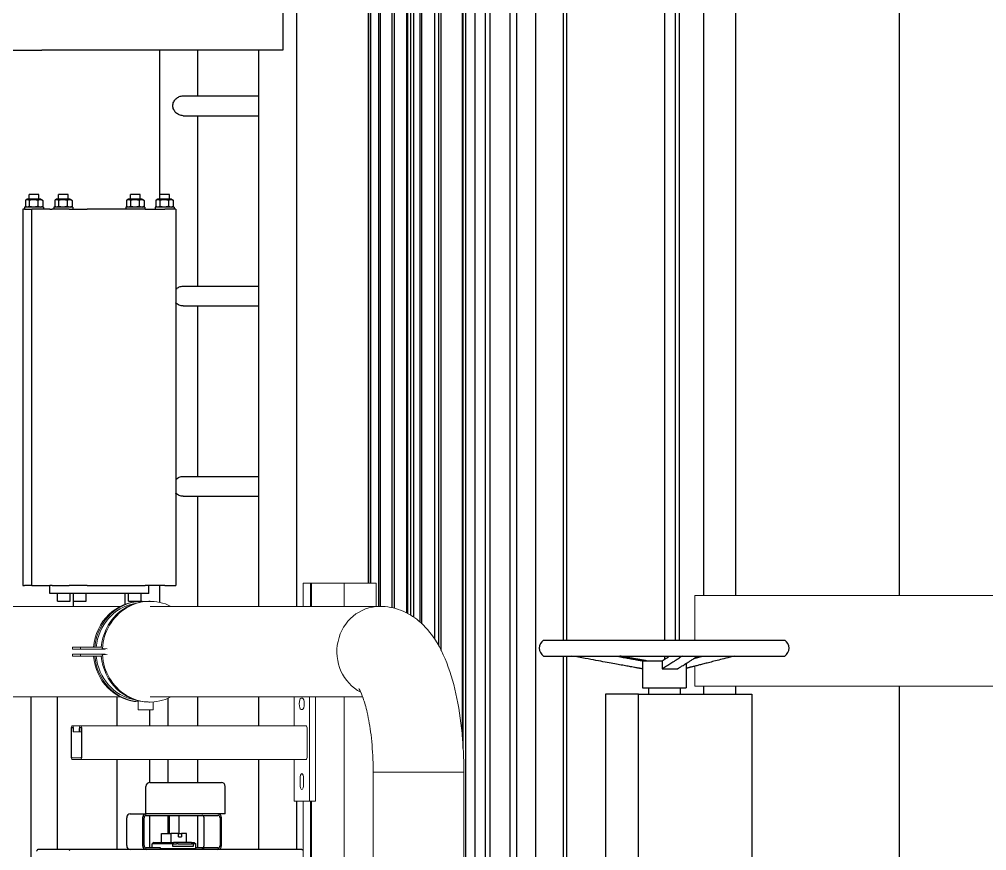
# Model space of a CAD drawing. Header units: millimetres. Extents: x -4172 to 126100, y -2 to 142133.
# Drawn here: x 8961 to 10181, y 43788 to 44837 of the extents above; entities that cross this region are included whole.
import ezdxf

# ---------------------------------------------------------------- set-up
doc = ezdxf.new("R2010")
doc.units = ezdxf.units.MM
doc.header["$LTSCALE"] = 100
doc.layers.add('P_Biomass (BM)', color=150, linetype='Continuous', lineweight=18, true_color=0x007fff)
doc.layers.add('P_Cable Ducts (CD)', color=30, linetype='Continuous', lineweight=18, true_color=0xff7f00)
doc.layers.add('Visible', color=7, linetype='Continuous', lineweight=25)

msp = doc.modelspace()

# ---------------------------------------------------------------- linework, layer by layer
at = {"layer": 'P_Biomass (BM)'}
for p, q in [((9318.94, 44125.58), (9319.15, 44125.58)), ((9318.94, 44125.58), (9318.94, 44096.23)), ((9319.82, 44125.58), (9319.15, 44125.58)), ((9319.82, 44125.58), (9324.9, 44125.58)), ((9328.21, 44125.58), (9324.9, 44125.58)), ((9329.34, 44125.58), (9328.21, 44125.58)), ((9328.21, 44125.58), (9328.21, 44096.23)), ((9329.34, 44125.58), (9329.55, 44125.58)), ((9329.34, 44125.58), (9329.34, 44096.23)), ((9330.23, 44125.58), (9329.55, 44125.58)), ((9330.23, 44125.58), (9335.3, 44125.58)), ((9367.97, 44125.58), (9335.3, 44125.58)), ((9367.97, 44125.58), (9370.69, 44125.58)), ((9370.69, 44125.58), (9375.55, 44125.58)), ((9370.69, 44125.58), (9370.69, 44096.23)), ((9408.22, 44125.58), (9375.55, 44125.58)), ((9408.22, 44125.58), (9410.94, 44125.58)), ((9410.94, 44096.23), (9410.94, 44125.58)), ((8856.82, 44096.23), (9088.21, 44096.23)), ((9116.03, 44102.58), (9114.43, 44102.58)), ((9125.83, 44102.58), (9124.22, 44102.58)), ((9125.83, 44096.23), (9415.49, 44096.23)), ((9028.1, 44044.58), (9028.1, 44042.08)), ((9028.1, 44044.58), (9037.9, 44044.58)), ((9037.9, 44044.58), (9065.11, 44044.58)), ((9037.9, 44042.08), (9037.9, 44044.58)), ((9028.1, 44042.08), (9037.9, 44042.08)), ((9028.1, 44033.58), (9028.1, 44036.08)), ((9028.1, 44036.08), (9037.9, 44036.08)), ((9028.1, 44033.58), (9037.9, 44033.58)), ((9069.22, 44042.08), (9037.9, 44042.08)), ((9037.9, 44036.08), (9037.9, 44033.58)), ((9069.22, 44036.08), (9037.9, 44036.08)), ((9037.9, 44033.58), (9065.11, 44033.58)), ((9065.01, 44043.07), (9065.81, 44043.07)), ((9065.01, 44035.09), (9065.81, 44035.09)), ((9065.81, 44043.07), (9071.81, 44042.67)), ((9065.81, 44035.09), (9071.81, 44035.49)), ((9069.26, 44042.78), (9066.9, 44042.94)), ((9069.26, 44035.37), (9066.9, 44035.22)), ((8856.82, 43981.93), (9088.21, 43981.93)), ((9110.63, 43977.22), (9110.63, 43965.58)), ((9124.22, 43975.58), (9125.83, 43975.58)), ((9125.83, 43981.93), (9393.92, 43981.93)), ((9129.63, 43975.71), (9129.63, 43965.58)), ((9307.48, 43981.93), (9307.48, 43945.58)), ((9316.15, 43980.33), (9318.07, 43980.33)), ((9326.74, 43850.33), (9326.74, 43981.93)), ((9334.32, 43850.33), (9334.32, 43981.93)), ((9370.69, 43981.93), (9370.69, 43045.58)), ((9129.63, 43965.58), (9110.63, 43965.58)), ((9318.07, 43966.33), (9316.15, 43966.33)), ((9026.18, 43941.58), (9026.18, 43907.08)), ((9026.82, 43907.08), (9026.82, 43941.58)), ((9028.13, 43945.58), (9027.46, 43945.58)), ((9027.46, 43943.58), (9028.13, 43943.58)), ((9037.86, 43945.58), (9028.13, 43945.58)), ((9028.78, 43941.58), (9028.78, 43938.08)), ((9028.78, 43938.08), (9029.42, 43938.08)), ((9029.42, 43938.08), (9029.42, 43941.58)), ((9036.58, 43938.08), (9029.42, 43938.08)), ((9036.58, 43941.58), (9036.58, 43938.08)), ((9036.58, 43938.08), (9037.22, 43938.08)), ((9037.22, 43938.08), (9037.22, 43941.58)), ((9039.18, 43938.08), (9037.22, 43938.08)), ((9038.54, 43945.58), (9037.86, 43945.58)), ((9037.86, 43943.58), (9038.54, 43943.58)), ((9322.65, 43945.58), (9038.54, 43945.58)), ((9039.18, 43941.58), (9039.18, 43907.08)), ((9039.82, 43907.08), (9039.82, 43941.58)), ((9323.94, 43941.58), (9323.94, 43907.08)), ((9038.54, 43905.08), (9027.46, 43905.08)), ((9027.46, 43903.08), (9038.54, 43903.08)), ((9322.65, 43903.08), (9038.54, 43903.08)), ((9307.48, 43903.08), (9307.48, 43850.33)), ((9407.14, 43887.08), (9407.14, 43046.58)), ((9407.14, 43887.08), (9521.44, 43887.08)), ((9521.44, 43887.08), (9521.44, 43240.48)), ((9314.86, 43872.33), (9314.86, 43878.33)), ((9319.36, 43878.33), (9319.36, 43872.33)), ((9307.48, 43850.33), (9326.74, 43850.33)), ((9318.94, 43850.33), (9318.94, 42931.58)), ((9334.32, 43850.33), (9326.74, 43850.33)), ((9328.21, 43850.33), (9328.21, 42931.58)), ((9329.34, 43850.33), (9329.34, 42931.58))]:
    msp.add_line(p, q, dxfattribs=at)
for centre, major_axis, ratio, start_param, end_param in [((9116.03, 44039.08), (0, 63.5), 0.9470423, 6.2150526, 7.7672588), ((9125.83, 44039.08), (0, 63.5), 0.9470423, 5.8321585, 7.7911421), ((9114.43, 44039.08), (0, 63.5), 0.9470423, 0, 1.4840735), ((9116.03, 44039.08), (0, 61.5), 0.9470423, 0.1655389, 1.4812458), ((9124.22, 44039.08), (0, 63.5), 0.9470423, 0, 1.4840735), ((9415.49, 44039.08), (0, 57.15), 0.9470423, 0, 2.6823639), ((9114.43, 44039.08), (0, -63.5), 0.9470423, 4.7991118, 6.219949), ((9116.03, 44039.08), (0, -63.5), 0.9470423, 4.7991118, 6.1931716), ((9116.03, 44039.08), (0, -61.5), 0.9470423, 4.8019395, 6.1176464), ((9124.22, 44039.08), (0, -63.5), 0.9470423, 4.7991118, 6.2831853), ((9125.83, 44039.08), (0, -63.5), 0.9470423, 4.7752285, 6.7342121), ((9125.02, 44039.08), (0, -59), 0.9470423, 4.6495495, 4.6615196), ((9125.02, 44039.08), (0, 59), 0.9470423, 1.6216657, 1.6336358), ((9316.15, 43973.33), (0, -7), 0.3211089, 3.1415927, 6.2831853), ((9318.07, 43973.33), (0, 7), 0.3211089, 3.1415927, 6.2831853), ((9027.46, 43941.58), (0, 4), 0.3211089, 0, 1.5707963), ((9027.46, 43941.58), (0, 2), 0.3211089, 0, 1.5707963), ((9028.13, 43941.58), (0, 4), 0.3211089, 4.712389, 6.2831853), ((9028.13, 43941.58), (0, 2), 0.3211089, 4.712389, 6.2831853), ((9037.86, 43941.58), (0, 4), 0.3211089, 0, 1.5707963), ((9037.86, 43941.58), (0, 2), 0.3211089, 0, 1.5707963), ((9038.54, 43941.58), (0, 4), 0.3211089, 4.712389, 6.2831853), ((9038.54, 43941.58), (0, 2), 0.3211089, 4.712389, 6.2831853), ((9322.65, 43941.58), (0, 4), 0.3211089, 4.712389, 6.2831853), ((9027.46, 43907.08), (0, -4), 0.3211089, 4.712389, 6.2831853), ((9027.46, 43907.08), (0, -2), 0.3211089, 4.712389, 6.2831853), ((9038.54, 43907.08), (0, -4), 0.3211089, 0, 1.5707963), ((9038.54, 43907.08), (0, -2), 0.3211089, 0, 1.5707963), ((9322.65, 43907.08), (0, -4), 0.3211089, 0, 1.5707963), ((9317.11, 43878.33), (0, 7), 0.3211089, 4.712389, 7.8539816), ((9317.11, 43872.33), (0, -7), 0.3211089, 4.712389, 7.8539816)]:
    msp.add_ellipse(centre, major_axis=major_axis, ratio=ratio, start_param=start_param, end_param=end_param, dxfattribs=at)
for points, knots in [([(9415.49, 44096.23), (9424.69, 44096.23), (9433.81, 44094.39), (9450.71, 44087.95), (9458.19, 44083.18), (9473.15, 44070.84), (9479.48, 44062.96), (9493.13, 44042.15), (9498.89, 44028.73), (9508.48, 43999.79), (9512.16, 43984.27), (9517.75, 43951.42), (9519.63, 43934.13), (9521.17, 43906.75), (9521.44, 43896.91), (9521.44, 43887.08)], [6.2831853, 6.2831853, 6.2831853, 6.2831853, 6.4048923, 6.4048923, 6.5421036, 6.5421036, 6.738329, 6.738329, 7.0524882, 7.0524882, 7.3666475, 7.3666475, 7.6808068, 7.6808068, 7.8539816, 7.8539816, 7.8539816, 7.8539816]), ([(9415.49, 44096.23), (9424.69, 44096.23), (9433.81, 44094.39), (9450.71, 44087.95), (9458.19, 44083.18), (9473.15, 44070.84), (9479.48, 44062.96), (9493.13, 44042.15), (9498.89, 44028.73), (9508.48, 43999.79), (9512.16, 43984.27), (9517.75, 43951.42), (9519.63, 43934.13), (9521.17, 43906.75), (9521.44, 43896.91), (9521.44, 43887.08)], [3.1415927, 3.1415927, 3.1415927, 3.1415927, 3.2632996, 3.2632996, 3.400511, 3.400511, 3.5967363, 3.5967363, 3.9108956, 3.9108956, 4.2250549, 4.2250549, 4.5392141, 4.5392141, 4.712389, 4.712389, 4.712389, 4.712389]), ([(9388.98, 43992.52), (9388.98, 43992.52), (9388.98, 43992.51), (9389.1, 43992.35), (9389.76, 43991.37), (9391.68, 43987.57), (9393.06, 43984.41), (9396.21, 43975.47), (9398, 43969.26), (9401.49, 43953.87), (9403.14, 43944.36), (9405.74, 43923.02), (9406.63, 43911.04), (9407.09, 43894.95), (9407.14, 43891.02), (9407.14, 43887.08)], [6.6911385, 6.6911385, 6.6911385, 6.6911385, 6.7045094, 6.7045094, 6.8472806, 6.8472806, 7.0226441, 7.0226441, 7.2387932, 7.2387932, 7.4908471, 7.4908471, 7.7656052, 7.7656052, 7.8539816, 7.8539816, 7.8539816, 7.8539816]), ([(9388.98, 43992.52), (9388.98, 43992.52), (9388.98, 43992.51), (9389.1, 43992.35), (9389.76, 43991.37), (9391.68, 43987.57), (9393.06, 43984.41), (9396.21, 43975.47), (9398, 43969.26), (9401.49, 43953.87), (9403.14, 43944.36), (9405.74, 43923.02), (9406.63, 43911.04), (9407.09, 43894.95), (9407.14, 43891.02), (9407.14, 43887.08)], [3.5495458, 3.5495458, 3.5495458, 3.5495458, 3.5629168, 3.5629168, 3.7056879, 3.7056879, 3.8810514, 3.8810514, 4.0972006, 4.0972006, 4.3492544, 4.3492544, 4.6240126, 4.6240126, 4.712389, 4.712389, 4.712389, 4.712389])]:
    msp.add_open_spline(points, degree=3, knots=knots, dxfattribs=at)
at = {"layer": 'P_Cable Ducts (CD)'}
for p, q in [((9812.56, 44109.73), (10018.71, 44109.73)), ((9812.56, 44109.73), (9812.56, 44053.58)), ((10021.03, 44109.73), (10018.71, 44109.73)), ((10021.03, 44109.73), (10296.17, 44109.73)), ((9812.56, 44020.76), (9812.56, 43995.43)), ((9812.56, 43995.43), (10018.71, 43995.43)), ((10021.03, 43995.43), (10018.71, 43995.43)), ((10021.03, 43995.43), (10296.17, 43995.43))]:
    msp.add_line(p, q, dxfattribs=at)
at = {"layer": 'Visible'}
for p, q in [((9310.87, 44096.23), (9310.87, 45870.13)), ((9774.9, 44053.58), (9774.9, 45851.1)), ((9788.19, 44053.58), (9788.19, 45837.47)), ((9793.39, 44053.58), (9793.39, 45832.14)), ((9824.08, 44109.73), (9824.08, 45800.65)), ((9401.08, 44125.58), (9401.08, 45777.6)), ((9401.11, 45777.57), (9401.11, 44125.58)), ((9403.85, 45774.76), (9403.85, 44125.58)), ((9404.23, 44125.58), (9404.23, 45774.37)), ((9404.27, 44125.58), (9404.27, 45774.33)), ((9404.27, 44125.58), (9404.27, 45774.33)), ((9414.18, 44096.23), (9414.18, 45764.16)), ((9416.02, 45762.28), (9416.02, 44096.23)), ((9864.23, 44109.73), (9864.23, 45759.47)), ((9430.93, 44094.58), (9430.93, 45746.98)), ((9433.67, 45744.18), (9433.67, 44093.93)), ((9449.15, 45728.3), (9449.15, 44088.09)), ((9450.98, 44087.13), (9450.98, 45726.41)), ((9454.46, 44085.14), (9454.46, 45722.84)), ((9458.1, 45719.11), (9458.1, 44082.79)), ((9465.85, 45711.16), (9465.85, 44076.84)), ((9468.58, 44074.37), (9468.58, 45708.36)), ((9484.77, 44054.89), (9484.77, 45691.76)), ((9489.3, 45687.1), (9489.3, 44047.44)), ((9489.32, 45687.09), (9489.32, 44047.42)), ((9492.95, 44040.58), (9492.95, 45683.36)), ((9519.54, 45656.09), (9519.54, 43931.66)), ((9524.08, 43534.08), (9524.08, 45651.43)), ((9535.61, 43534.08), (9535.61, 45639.6)), ((9548.9, 43534.08), (9548.9, 45625.97)), ((9588.2, 43534.08), (9588.2, 45585.66)), ((10070.63, 44109.73), (10070.63, 45547.75)), ((9647.01, 44053.58), (9647.01, 45525.33)), ((9554.56, 43534.08), (9554.56, 45317.58)), ((9651.08, 45317.58), (9651.08, 44053.58)), ((9579.9, 43534.08), (9579.9, 45217.58)), ((9520.59, 43917.04), (9520.59, 45117.58)), ((9554.37, 45117.58), (9554.37, 43534.08)), ((9612.01, 45117.58), (9612.01, 43534.08)), ((9293.34, 44847.58), (9293.34, 44797.58)), ((8543.27, 44797.58), (8989.33, 44797.58)), ((9293.34, 44797.58), (8989.33, 44797.58)), ((9138.14, 44609.58), (9138.14, 44797.58)), ((9186.14, 44740.08), (9186.14, 44797.58)), ((9262.87, 44096.23), (9262.87, 44797.58)), ((9167.48, 44740.08), (9262.87, 44740.08)), ((9167.48, 44715.08), (9262.87, 44715.08)), ((9186.14, 44500.08), (9186.14, 44715.08)), ((8968.57, 44608.21), (8968.57, 44600.95)), ((8970.92, 44609.58), (8968.95, 44608.45)), ((8988.12, 44609.58), (8970.92, 44609.58)), ((8973.37, 44608.21), (8973.37, 44600.95)), ((8985.52, 44615.58), (8973.52, 44615.58)), ((8973.52, 44609.58), (8973.52, 44615.58)), ((8984.31, 44608.21), (8984.31, 44600.95)), ((8985.52, 44609.58), (8985.52, 44615.58)), ((8988.12, 44609.58), (8990.08, 44608.45)), ((8990.46, 44608.21), (8990.46, 44600.95)), ((9005.55, 44608.21), (9005.55, 44600.95)), ((9007.89, 44609.58), (9005.93, 44608.45)), ((9025.09, 44609.58), (9007.89, 44609.58)), ((9010.34, 44608.21), (9010.34, 44600.95)), ((9022.49, 44615.58), (9010.49, 44615.58)), ((9010.49, 44609.58), (9010.49, 44615.58)), ((9021.28, 44608.21), (9021.28, 44600.95)), ((9022.49, 44609.58), (9022.49, 44615.58)), ((9025.09, 44609.58), (9027.05, 44608.45)), ((9027.43, 44608.21), (9027.43, 44600.95)), ((9096.26, 44608.21), (9096.26, 44600.95)), ((9098.61, 44609.58), (9096.64, 44608.45)), ((9115.81, 44609.58), (9098.61, 44609.58)), ((9101.06, 44608.21), (9101.06, 44600.95)), ((9113.21, 44615.58), (9101.21, 44615.58)), ((9101.21, 44609.58), (9101.21, 44615.58)), ((9112, 44608.21), (9112, 44600.95)), ((9113.21, 44609.58), (9113.21, 44615.58)), ((9115.81, 44609.58), (9117.77, 44608.45)), ((9118.15, 44608.21), (9118.15, 44600.95)), ((9133.24, 44608.21), (9133.24, 44600.95)), ((9135.58, 44609.58), (9133.62, 44608.45)), ((9152.78, 44609.58), (9135.58, 44609.58)), ((9138.03, 44608.21), (9138.03, 44600.95)), ((9150.18, 44615.58), (9138.18, 44615.58)), ((9138.18, 44609.58), (9138.18, 44615.58)), ((9148.97, 44608.21), (9148.97, 44600.95)), ((9150.18, 44609.58), (9150.18, 44615.58)), ((9152.78, 44609.58), (9154.74, 44608.45)), ((9155.12, 44608.21), (9155.12, 44600.95)), ((8967.53, 44597.08), (8965.52, 44597.08)), ((8965.52, 44597.08), (8965.52, 44122.58)), ((8991.52, 44599.58), (8967.52, 44599.58)), ((8967.52, 44599.58), (8967.52, 44597.08)), ((8967.53, 44597.08), (8976.85, 44597.08)), ((8970.92, 44599.58), (8968.95, 44600.71)), ((8999.47, 44597.08), (8976.85, 44597.08)), ((8976.85, 44122.58), (8976.85, 44597.08)), ((8988.12, 44599.58), (8990.08, 44600.71)), ((8991.52, 44599.58), (8991.52, 44597.08)), ((8999.47, 44597.08), (9002.13, 44597.08)), ((9002.13, 44597.08), (9002.49, 44597.08)), ((9023.73, 44597.08), (9002.49, 44597.08)), ((9028.49, 44599.58), (9004.49, 44599.58)), ((9004.49, 44599.58), (9004.49, 44597.08)), ((9007.89, 44599.58), (9005.93, 44600.71)), ((9023.73, 44597.08), (9039.38, 44597.08)), ((9025.09, 44599.58), (9027.05, 44600.71)), ((9028.49, 44599.58), (9028.49, 44597.08)), ((9039.38, 44597.08), (9046.38, 44597.08)), ((9119.59, 44597.08), (9046.38, 44597.08)), ((9119.21, 44599.58), (9095.21, 44599.58)), ((9095.21, 44599.58), (9095.21, 44597.08)), ((9098.61, 44599.58), (9096.64, 44600.71)), ((9115.81, 44599.58), (9117.77, 44600.71)), ((9119.21, 44599.58), (9119.21, 44597.08)), ((9119.59, 44597.08), (9126.18, 44597.08)), ((9126.18, 44597.08), (9144.46, 44597.08)), ((9156.18, 44599.58), (9132.18, 44599.58)), ((9132.18, 44599.58), (9132.18, 44597.08)), ((9135.58, 44599.58), (9133.62, 44600.71)), ((9158.18, 44597.08), (9144.46, 44597.08)), ((9152.78, 44599.58), (9154.74, 44600.71)), ((9156.18, 44599.58), (9156.18, 44597.08)), ((9158.18, 44597.08), (9158.18, 44122.58)), ((9167.48, 44500.08), (9262.87, 44500.08)), ((9167.48, 44475.08), (9262.87, 44475.08)), ((9186.14, 44260.08), (9186.14, 44475.08)), ((9167.48, 44260.08), (9262.87, 44260.08)), ((9167.48, 44235.08), (9262.87, 44235.08)), ((9186.14, 44096.23), (9186.14, 44235.08)), ((8965.52, 44122.58), (8967.53, 44122.58)), ((8976.85, 44122.58), (8967.53, 44122.58)), ((8976.85, 44122.58), (8999.47, 44122.58)), ((8999.35, 44112.58), (8999.35, 44122.58)), ((9002.13, 44122.58), (8999.47, 44122.58)), ((9002.49, 44122.58), (9002.13, 44122.58)), ((9002.49, 44122.58), (9023.73, 44122.58)), ((9039.38, 44122.58), (9023.73, 44122.58)), ((9046.38, 44122.58), (9039.38, 44122.58)), ((9046.38, 44122.58), (9119.59, 44122.58)), ((9126.18, 44122.58), (9119.59, 44122.58)), ((9124.35, 44112.58), (9124.35, 44122.58)), ((9144.46, 44122.58), (9126.18, 44122.58)), ((9138.14, 44101.23), (9138.14, 44122.58)), ((9144.46, 44122.58), (9158.18, 44122.58)), ((9124.35, 44112.58), (8999.35, 44112.58)), ((9009.18, 44102.58), (9009.18, 44112.58)), ((9025.18, 44102.58), (9025.18, 44112.58)), ((9029.24, 44102.58), (9029.24, 44112.58)), ((9045.24, 44102.58), (9045.24, 44112.58)), ((9094.35, 44098.93), (9094.35, 44112.58)), ((9094.46, 44102.58), (9094.46, 44112.58)), ((9098.52, 44102.58), (9098.52, 44112.58)), ((9114.52, 44102.58), (9114.52, 44112.58)), ((9009.18, 44102.58), (9025.18, 44102.58)), ((9029.24, 44102.58), (9045.24, 44102.58)), ((9029.35, 44096.23), (9029.35, 44102.58)), ((9094.35, 44102.58), (9094.46, 44102.58)), ((9098.52, 44102.58), (9114.43, 44102.58)), ((9621.96, 44053.58), (9926.22, 44053.58)), ((9621.96, 44033.58), (9926.22, 44033.58)), ((9647.01, 43661.19), (9647.01, 44033.58)), ((9651.08, 44033.58), (9651.08, 43663.58)), ((9774.9, 44029.59), (9774.9, 44033.58)), ((9746.59, 44017.42), (9732.32, 44019.97)), ((9746.82, 44027.58), (9746.82, 44017.42)), ((9746.82, 44027.58), (9771.61, 44027.58)), ((9771.61, 44027.58), (9771.61, 44017.42)), ((9801.59, 44024.14), (9801.59, 43993.58)), ((9746.59, 44017.42), (9746.82, 44017.42)), ((9746.59, 44017.42), (9746.59, 43993.58)), ((9771.61, 44017.42), (9790.82, 44017.42)), ((9824.08, 43985.58), (9824.08, 43995.43)), ((9864.23, 43985.58), (9864.23, 43995.43)), ((10070.63, 43663.58), (10070.63, 43995.43)), ((9700.06, 43985.58), (9700.06, 43663.58)), ((9741.5, 43985.58), (9700.06, 43985.58)), ((9741.5, 43985.58), (9884.62, 43985.58)), ((9741.5, 43663.58), (9741.5, 43985.58)), ((9746.59, 43993.58), (9801.59, 43993.58)), ((9754.09, 43993.58), (9754.09, 43985.58)), ((9794.09, 43993.58), (9794.09, 43985.58)), ((9884.62, 43985.58), (9884.62, 43663.58)), ((8975.56, 43981.93), (8975.56, 43759.53)), ((9008.48, 43981.93), (9008.48, 43789.58)), ((9084.03, 43981.93), (9084.03, 43945.58)), ((9148.13, 43980.11), (9148.13, 43945.58)), ((9186.14, 43945.58), (9186.14, 43981.93)), ((9262.87, 43945.58), (9262.87, 43981.93)), ((9125.17, 43965.58), (9125.17, 43945.58)), ((9084.03, 43903.08), (9084.03, 43789.58)), ((9125.17, 43903.08), (9125.17, 43874.05)), ((9148.13, 43903.08), (9148.13, 43874.08)), ((9186.14, 43874.08), (9186.14, 43903.08)), ((9262.87, 43789.58), (9262.87, 43903.08)), ((9125.67, 43874.08), (9215.67, 43874.08)), ((9120.67, 43834.58), (9120.67, 43869.08)), ((9220.67, 43834.58), (9220.67, 43869.08)), ((9310.87, 43789.58), (9310.87, 43850.33)), ((9096.31, 43794.58), (9096.31, 43829.58)), ((9100.83, 43834.58), (9120.97, 43834.58)), ((9116.46, 43829.58), (9116.46, 43794.58)), ((9118.26, 43794.58), (9118.26, 43829.58)), ((9121.99, 43834.58), (9120.97, 43834.58)), ((9120.97, 43832.58), (9211.32, 43832.58)), ((9220.67, 43834.58), (9121.99, 43834.58)), ((9125.17, 43832.58), (9125.17, 43791.58)), ((9148.13, 43832.58), (9148.13, 43809.58)), ((9150.08, 43832.58), (9150.08, 43809.58)), ((9162.08, 43832.58), (9162.08, 43809.58)), ((9186.14, 43791.58), (9186.14, 43832.58)), ((9193.89, 43794.58), (9193.89, 43829.58)), ((9214.03, 43829.58), (9214.03, 43794.58)), ((9215.84, 43794.58), (9215.84, 43829.58)), ((9140.3, 43809.58), (9151.97, 43809.58)), ((9140.3, 43798.58), (9140.3, 43809.58)), ((9151.97, 43809.58), (9151.97, 43798.58)), ((9161.72, 43809.58), (9151.97, 43809.58)), ((9161.72, 43809.58), (9165.33, 43809.58)), ((9161.72, 43805.58), (9161.72, 43809.58)), ((9161.72, 43805.58), (9165.33, 43805.58)), ((9171.85, 43809.58), (9165.33, 43809.58)), ((9165.33, 43809.58), (9165.33, 43805.58)), ((9171.85, 43798.58), (9171.85, 43809.58)), ((9013.59, 43789.58), (8985.05, 43789.58)), ((9023.35, 43789.58), (9013.59, 43789.58)), ((9317.34, 43789.58), (9023.35, 43789.58)), ((9139.04, 43791.58), (9120.97, 43791.58)), ((9130.58, 43798.58), (9128.58, 43796.58)), ((9128.58, 43791.58), (9128.58, 43796.58)), ((9154.38, 43796.58), (9128.58, 43796.58)), ((9130.58, 43798.58), (9155.39, 43798.58)), ((9139.04, 43789.58), (9139.04, 43791.58)), ((9183.58, 43790.58), (9139.04, 43790.58)), ((9148.13, 43790.58), (9148.13, 43789.58)), ((9154.38, 43796.58), (9158.98, 43796.58)), ((9154.38, 43793.28), (9154.38, 43796.58)), ((9158.98, 43793.28), (9154.38, 43793.28)), ((9160.56, 43798.58), (9155.39, 43798.58)), ((9161.42, 43796.58), (9158.98, 43796.58)), ((9161.42, 43793.28), (9158.98, 43793.28)), ((9178.16, 43798.58), (9160.56, 43798.58)), ((9161.42, 43796.58), (9179.02, 43796.58)), ((9179.02, 43793.28), (9161.42, 43793.28)), ((9173.11, 43789.58), (9173.11, 43790.58)), ((9178.16, 43798.58), (9181.58, 43798.58)), ((9178.16, 43798.58), (9180.16, 43796.58)), ((9180.16, 43796.58), (9179.02, 43796.58)), ((9180.16, 43793.28), (9179.02, 43793.28)), ((9183.58, 43796.58), (9180.16, 43796.58)), ((9180.16, 43796.58), (9180.16, 43793.28)), ((9181.58, 43798.58), (9183.58, 43796.58)), ((9183.58, 43790.58), (9183.58, 43796.58)), ((9193.25, 43791.58), (9183.58, 43791.58)), ((9211.32, 43791.58), (9193.25, 43791.58)), ((9193.25, 43791.58), (9193.25, 43789.58)), ((9317.34, 43789.58), (9318.94, 43789.58))]:
    msp.add_line(p, q, dxfattribs=at)
for centre, radius, start, end in [((9628.59, 44043.58), 12, 123.55731, 236.44269), ((9919.59, 44043.58), 12, 303.55731, 56.44269), ((9125.67, 43869.08), 5, 90, 180), ((9215.67, 43869.08), 5, 0, 90)]:
    msp.add_arc(centre, radius, start, end, dxfattribs=at)
for centre, major_axis, ratio, start_param, end_param in [((9100.83, 43829.58), (0, 5), 0.9034838, 0, 1.5707963), ((9120.97, 43829.58), (0, 5), 0.9034838, 0, 1.5707963), ((9120.97, 43829.58), (0, 3), 0.9034838, 0, 1.5707963), ((9191.18, 43829.58), (0, 3), 0.9034838, 4.712389, 6.2831853), ((9211.32, 43829.58), (0, 5), 0.9034838, 4.712389, 6.2831853), ((9211.32, 43829.58), (0, 3), 0.9034838, 4.712389, 6.2831853), ((9023.35, 43786.58), (0, 3), 0.4286222, 5.2507789, 6.2831853), ((9023.35, 43786.58), (0, 3), 0.4286222, 5.2507789, 6.2831853), ((9100.83, 43794.58), (0, -5), 0.9034838, 4.712389, 6.2831853), ((9120.97, 43794.58), (0, -5), 0.9034838, 4.712389, 6.2831853), ((9120.97, 43794.58), (0, -3), 0.9034838, 4.712389, 6.2831853), ((9191.18, 43794.58), (0, -3), 0.9034838, 0, 1.5707963), ((9211.32, 43794.58), (0, -3), 0.9034838, 0, 1.5707963), ((9211.32, 43794.58), (0, -5), 0.9034838, 0, 1.5707963), ((9317.34, 43786.58), (0, 3), 0.4286222, 5.2507789, 6.2831853), ((9317.34, 43786.58), (0, 3), 0.4286222, 5.2507789, 6.2831853)]:
    msp.add_ellipse(centre, major_axis=major_axis, ratio=ratio, start_param=start_param, end_param=end_param, dxfattribs=at)
for points, knots in [([(9167.48, 44715.08), (9166.7, 44715.08), (9165.89, 44715.16), (9164.27, 44715.48), (9163.45, 44715.73), (9161.1, 44716.69), (9159.65, 44717.65), (9157.33, 44719.83), (9156.29, 44721.22), (9155.23, 44723.52), (9154.96, 44724.32), (9154.6, 44725.95), (9154.52, 44726.78), (9154.52, 44728.38), (9154.6, 44729.21), (9154.96, 44730.84), (9155.23, 44731.64), (9156.29, 44733.94), (9157.33, 44735.32), (9159.65, 44737.51), (9161.1, 44738.47), (9163.45, 44739.43), (9164.27, 44739.68), (9165.89, 44740), (9166.7, 44740.08), (9167.48, 44740.08)], [1.9257848, 1.9257848, 1.9257848, 1.9257848, 2.1661114, 2.1661114, 2.406438, 2.406438, 2.8870911, 2.8870911, 3.3693304, 3.3693304, 3.61045, 3.61045, 3.8515697, 3.8515697, 4.0926893, 4.0926893, 4.333809, 4.333809, 4.8160483, 4.8160483, 5.2967014, 5.2967014, 5.5370279, 5.5370279, 5.7773545, 5.7773545, 5.7773545, 5.7773545]), ([(9158.18, 44496.11), (9158.28, 44496.22), (9158.39, 44496.32), (9159.65, 44497.51), (9161.1, 44498.47), (9163.45, 44499.43), (9164.27, 44499.68), (9165.89, 44500), (9166.7, 44500.08), (9167.48, 44500.08)], [4.7725983, 4.7725983, 4.7725983, 4.7725983, 4.8160483, 4.8160483, 5.2967014, 5.2967014, 5.5370279, 5.5370279, 5.7773545, 5.7773545, 5.7773545, 5.7773545]), ([(9167.48, 44475.08), (9166.7, 44475.08), (9165.89, 44475.16), (9164.27, 44475.48), (9163.45, 44475.73), (9161.1, 44476.69), (9159.65, 44477.65), (9158.39, 44478.84), (9158.28, 44478.94), (9158.18, 44479.04)], [1.9257848, 1.9257848, 1.9257848, 1.9257848, 2.1661114, 2.1661114, 2.406438, 2.406438, 2.8870911, 2.8870911, 2.930541, 2.930541, 2.930541, 2.930541]), ([(9158.18, 44256.11), (9158.28, 44256.22), (9158.39, 44256.32), (9159.65, 44257.51), (9161.1, 44258.47), (9163.45, 44259.43), (9164.27, 44259.68), (9165.89, 44260), (9166.7, 44260.08), (9167.48, 44260.08)], [4.7725983, 4.7725983, 4.7725983, 4.7725983, 4.8160483, 4.8160483, 5.2967014, 5.2967014, 5.5370279, 5.5370279, 5.7773545, 5.7773545, 5.7773545, 5.7773545]), ([(9167.48, 44235.08), (9166.7, 44235.08), (9165.89, 44235.16), (9164.27, 44235.48), (9163.45, 44235.73), (9161.1, 44236.69), (9159.65, 44237.65), (9158.39, 44238.84), (9158.28, 44238.94), (9158.18, 44239.04)], [1.9257848, 1.9257848, 1.9257848, 1.9257848, 2.1661114, 2.1661114, 2.406438, 2.406438, 2.8870911, 2.8870911, 2.930541, 2.930541, 2.930541, 2.930541]), ([(8985.05, 43789.58), (8984.81, 43789.58), (8984.58, 43789.54), (8984.14, 43789.4), (8983.94, 43789.29), (8983.58, 43789.04), (8983.43, 43788.88), (8983.18, 43788.58), (8983.08, 43788.42), (8982.93, 43788.13), (8982.87, 43787.99), (8982.79, 43787.77), (8982.77, 43787.68), (8982.74, 43787.59)], [4.712389, 4.712389, 4.712389, 4.712389, 4.8516881, 4.8516881, 5.0028376, 5.0028376, 5.1925159, 5.1925159, 5.3989972, 5.3989972, 5.6054785, 5.6054785, 5.7447954, 5.7447954, 5.7447954, 5.7447954])]:
    msp.add_open_spline(points, degree=3, knots=knots, dxfattribs=at)
for points, weights in [([(8973.37, 44608.21), (8970.97, 44609.79), (8968.57, 44608.21)], [1, 1.15470053838, 1]), ([(8984.31, 44608.21), (8978.84, 44609.79), (8973.37, 44608.21)], [1, 1.15470053838, 1]), ([(8990.46, 44608.21), (8987.38, 44609.79), (8984.31, 44608.21)], [1, 1.15470053838, 1]), ([(8990.08, 44608.45), (8990.26, 44608.34), (8990.46, 44608.21)], [1.02033045515, 1.01093868914, 1]), ([(9010.34, 44608.21), (9007.94, 44609.79), (9005.55, 44608.21)], [1, 1.15470053838, 1]), ([(9021.28, 44608.21), (9015.81, 44609.79), (9010.34, 44608.21)], [1, 1.15470053838, 1]), ([(9027.43, 44608.21), (9024.36, 44609.79), (9021.28, 44608.21)], [1, 1.15470053838, 1]), ([(9027.05, 44608.45), (9027.24, 44608.34), (9027.43, 44608.21)], [1.02033045515, 1.01093868914, 1]), ([(9101.06, 44608.21), (9098.66, 44609.79), (9096.26, 44608.21)], [1, 1.15470053838, 1]), ([(9112, 44608.21), (9106.53, 44609.79), (9101.06, 44608.21)], [1, 1.15470053838, 1]), ([(9118.15, 44608.21), (9115.07, 44609.79), (9112, 44608.21)], [1, 1.15470053838, 1]), ([(9117.77, 44608.45), (9117.95, 44608.34), (9118.15, 44608.21)], [1.02033045515, 1.01093868914, 1]), ([(9138.03, 44608.21), (9135.64, 44609.79), (9133.24, 44608.21)], [1, 1.15470053838, 1]), ([(9148.97, 44608.21), (9143.5, 44609.79), (9138.03, 44608.21)], [1, 1.15470053838, 1]), ([(9155.12, 44608.21), (9152.05, 44609.79), (9148.97, 44608.21)], [1, 1.15470053838, 1]), ([(9154.74, 44608.45), (9154.93, 44608.34), (9155.12, 44608.21)], [1.02033045515, 1.01093868914, 1]), ([(8968.57, 44600.95), (8970.97, 44599.36), (8973.37, 44600.95)], [1, 1.15470053838, 1]), ([(8973.37, 44600.95), (8978.84, 44599.36), (8984.31, 44600.95)], [1, 1.15470053838, 1]), ([(8984.31, 44600.95), (8987.38, 44599.36), (8990.46, 44600.95)], [1, 1.15470053838, 1]), ([(8990.46, 44600.95), (8990.26, 44600.82), (8990.08, 44600.71)], [1, 1.01093868914, 1.02033045515]), ([(9005.55, 44600.95), (9007.94, 44599.36), (9010.34, 44600.95)], [1, 1.15470053838, 1]), ([(9010.34, 44600.95), (9015.81, 44599.36), (9021.28, 44600.95)], [1, 1.15470053838, 1]), ([(9021.28, 44600.95), (9024.36, 44599.36), (9027.43, 44600.95)], [1, 1.15470053838, 1]), ([(9027.43, 44600.95), (9027.24, 44600.82), (9027.05, 44600.71)], [1, 1.01093868914, 1.02033045515]), ([(9096.26, 44600.95), (9098.66, 44599.36), (9101.06, 44600.95)], [1, 1.15470053838, 1]), ([(9101.06, 44600.95), (9106.53, 44599.36), (9112, 44600.95)], [1, 1.15470053838, 1]), ([(9112, 44600.95), (9115.07, 44599.36), (9118.15, 44600.95)], [1, 1.15470053838, 1]), ([(9118.15, 44600.95), (9117.95, 44600.82), (9117.77, 44600.71)], [1, 1.01093868914, 1.02033045515]), ([(9133.24, 44600.95), (9135.64, 44599.36), (9138.03, 44600.95)], [1, 1.15470053838, 1]), ([(9138.03, 44600.95), (9143.5, 44599.36), (9148.97, 44600.95)], [1, 1.15470053838, 1]), ([(9148.97, 44600.95), (9152.05, 44599.36), (9155.12, 44600.95)], [1, 1.15470053838, 1]), ([(9155.12, 44600.95), (9154.93, 44600.82), (9154.74, 44600.71)], [1, 1.01093868914, 1.02033045515]), ([(9746.82, 44017.42), (9729.95, 44020.31), (9657.59, 44033.58)], [1, 1.32281436667, 1.05114184334]), ([(9713.19, 44033.58), (9736.38, 44029.37), (9746.82, 44027.58)], [1.17224141697, 1.17640129646, 1]), ([(9751.61, 44027.58), (9741.17, 44029.37), (9717.97, 44033.58)], [1, 1.17640129646, 1.17224141697]), ([(9771.61, 44027.58), (9774.6, 44029.37), (9781.25, 44033.58)], [1, 1.17640129646, 1.17224141697]), ([(9797.17, 44033.58), (9776.44, 44020.31), (9771.61, 44017.42)], [1.05114184334, 1.32281436666, 1]), ([(9790.82, 44017.42), (9795.65, 44020.31), (9816.38, 44033.58)], [1, 1.32281436666, 1.05114184333]), ([(9862.72, 44033.58), (9814.3, 44021.14), (9801.59, 44018.04)], [1.05114184334, 1.30190997748, 1.0461593391]), ([(9812.02, 44030.79), (9816.72, 44031.97), (9823.05, 44033.58)], [1.14914080486, 1.17382826061, 1.17224141697])]:
    msp.add_rational_spline(points, weights, degree=2, dxfattribs=at)
msp.add_open_spline([(9155.39, 43798.58), (9155.06, 43797.91), (9154.72, 43797.25), (9154.38, 43796.58)], degree=3, dxfattribs=at)

doc.saveas('drawing.dxf')
